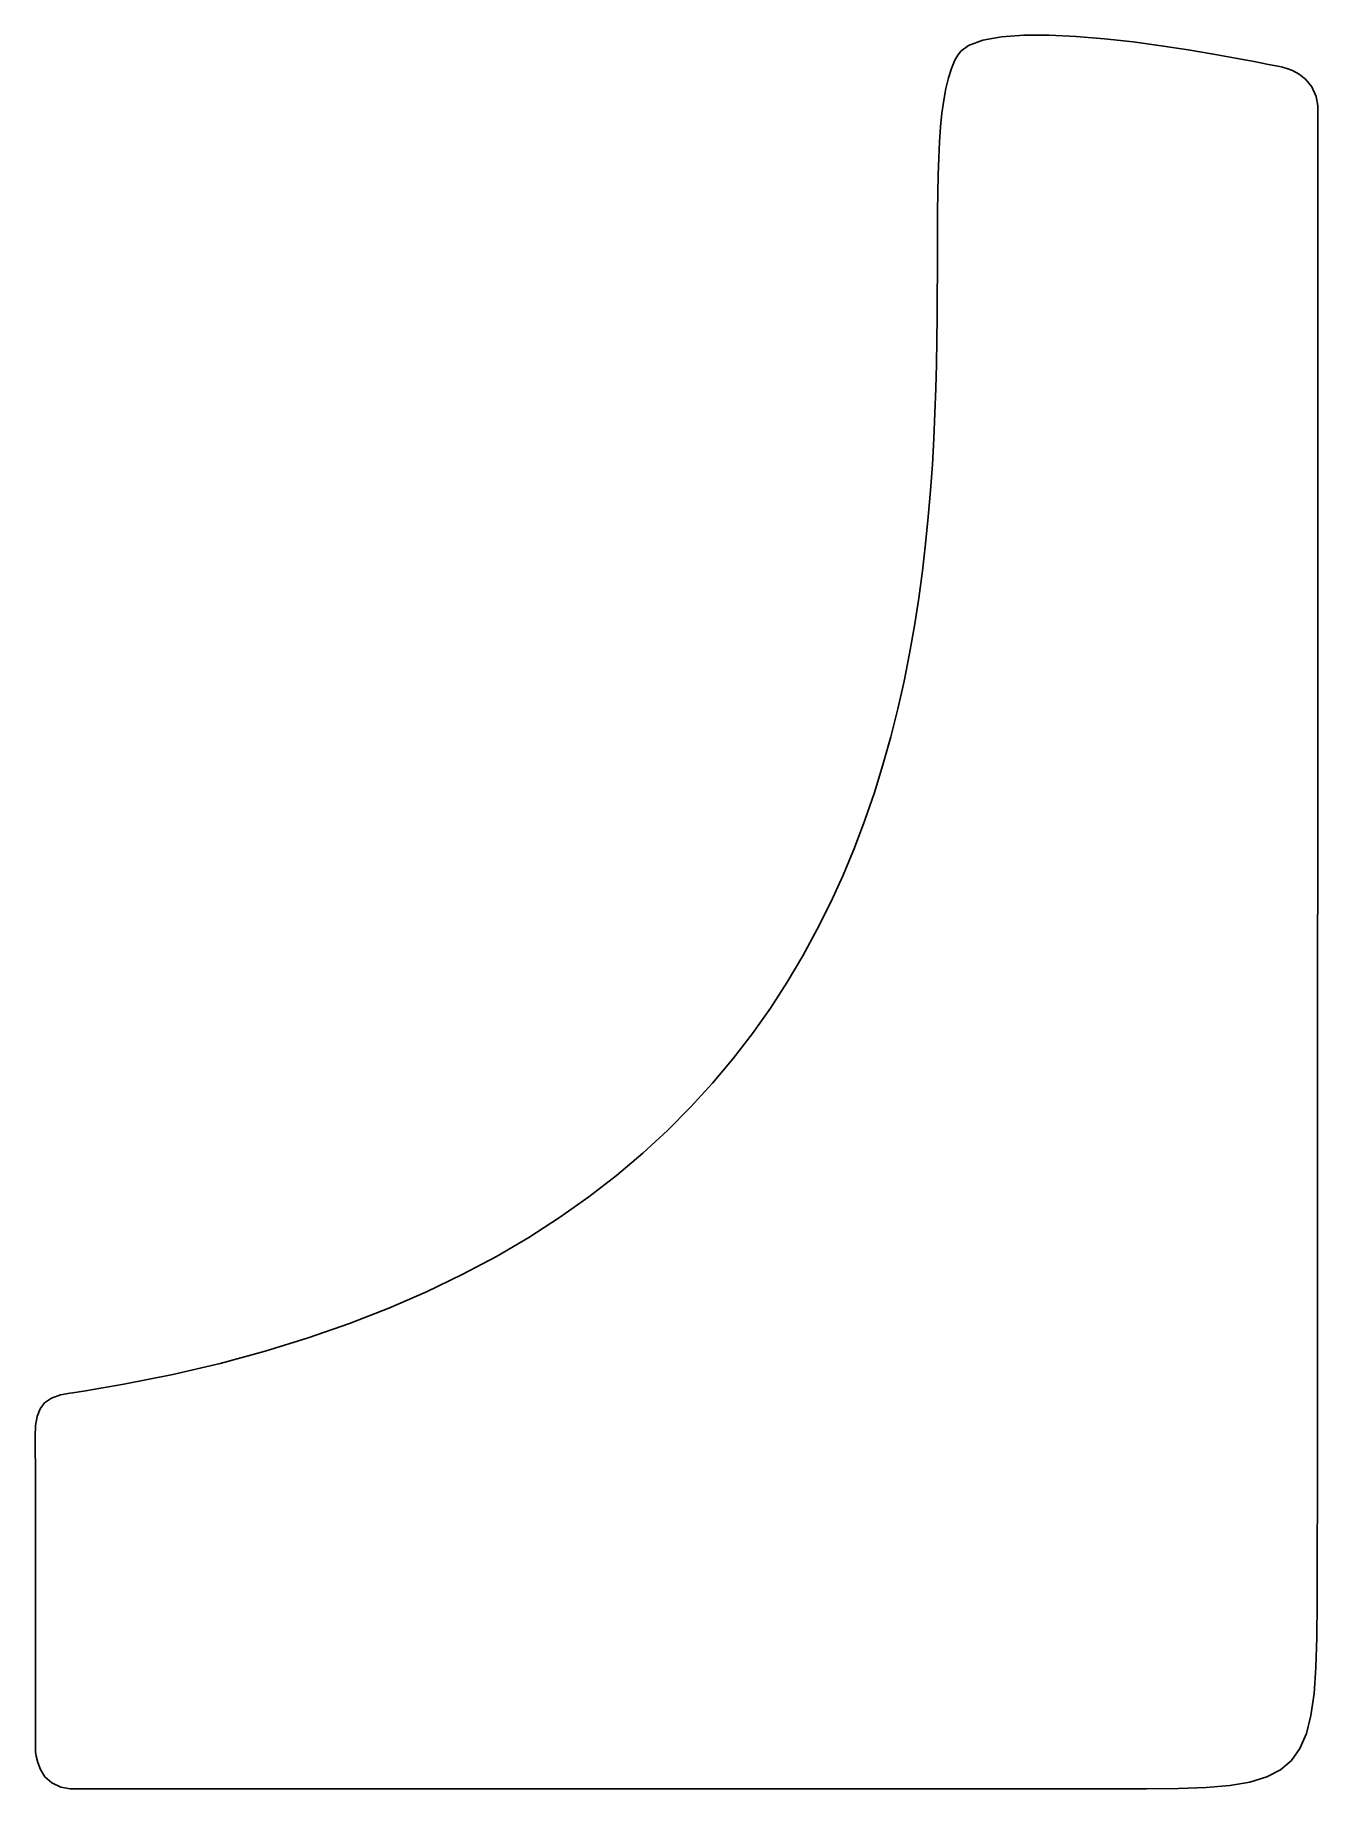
# Model space of a CAD drawing. Extents: x 1 to 341, y 0 to 465.
import ezdxf

# ---------------------------------------------------------------- set-up
doc = ezdxf.new("R2010")
doc.units = 0
doc.layers.get('0').update_dxf_attribs({"linetype": 'CONTINUOUS'})

msp = doc.modelspace()

# ---------------------------------------------------------------- linework, layer by layer
at = {"color": 0}
for p, q in [((262.763, 465.046), (256.837, 464.626)), ((269.419, 465.049), (262.763, 465.046)), ((276.597, 464.7), (269.419, 465.049)), ((246, 460.812), (245.546, 460.177)), ((248.018, 462.259), (246, 460.812)), ((251.852, 463.716), (248.018, 462.259)), ((256.837, 464.626), (251.852, 463.716)), ((284.088, 464.065), (276.597, 464.7)), ((291.68, 463.215), (284.088, 464.065)), ((299.165, 462.213), (291.68, 463.215)), ((306.332, 461.126), (299.165, 462.213)), ((312.972, 460.022), (306.332, 461.126)), ((243.509, 456.209), (242.704, 453.722)), ((244.452, 458.364), (243.509, 456.209)), ((245.238, 459.747), (244.452, 458.364)), ((245.546, 460.177), (245.238, 459.747)), ((318.875, 458.971), (312.972, 460.022)), ((323.831, 458.036), (318.875, 458.971)), ((327.631, 457.285), (323.831, 458.036)), ((330.065, 456.784), (327.631, 457.285)), ((330.924, 456.6), (330.065, 456.784)), ((331.337, 456.523), (330.924, 456.6)), ((330.924, 456.6), (330.924, 456.6)), ((330.924, 456.6), (330.924, 456.6)), ((332.428, 456.23), (331.337, 456.523)), ((333.974, 455.641), (332.428, 456.23)), ((335.749, 454.678), (333.974, 455.641)), ((242.704, 453.722), (242.027, 450.917)), ((337.531, 453.263), (335.749, 454.678)), ((339.094, 451.312), (337.531, 453.263)), ((340.216, 448.747), (339.094, 451.312)), ((241.467, 447.802), (241.011, 444.394)), ((242.027, 450.917), (241.467, 447.802)), ((340.661, 446.303), (340.216, 448.747)), ((340.672, 445.488), (340.661, 446.303)), ((241.011, 444.394), (240.648, 440.694)), ((340.68, 445.153), (340.672, 445.488)), ((340.681, 444.14), (340.68, 445.153)), ((340.689, 441.046), (340.681, 444.14)), ((240.648, 440.694), (240.37, 436.721)), ((340.697, 436.316), (340.689, 441.046)), ((240.162, 432.481), (240.013, 427.986)), ((240.37, 436.721), (240.162, 432.481)), ((340.702, 430.047), (340.697, 436.316)), ((240.013, 427.986), (239.915, 423.245)), ((340.705, 422.349), (340.702, 430.047)), ((239.915, 423.245), (239.854, 418.275)), ((340.706, 413.332), (340.705, 422.349)), ((239.854, 418.275), (239.82, 413.082)), ((239.82, 413.082), (239.801, 407.674)), ((340.706, 403.091), (340.706, 413.332)), ((239.801, 407.674), (239.786, 402.068)), ((239.786, 402.068), (239.764, 396.272)), ((340.705, 391.742), (340.706, 403.091)), ((239.764, 396.272), (239.723, 390.292)), ((340.701, 379.388), (340.705, 391.742)), ((239.723, 390.292), (239.653, 384.15)), ((239.653, 384.15), (239.543, 377.846)), ((239.543, 377.846), (239.381, 371.394)), ((340.697, 366.13), (340.701, 379.388)), ((239.381, 371.394), (239.154, 364.807)), ((239.154, 364.807), (238.854, 358.094)), ((340.692, 352.076), (340.697, 366.13)), ((238.854, 358.094), (238.468, 351.269)), ((238.468, 351.269), (237.986, 344.337)), ((340.686, 337.334), (340.692, 352.076)), ((237.986, 344.337), (237.396, 337.312)), ((237.396, 337.312), (236.686, 330.204)), ((340.679, 322.006), (340.686, 337.334)), ((236.686, 330.204), (235.846, 323.024)), ((235.846, 323.024), (234.863, 315.784)), ((340.672, 306.2), (340.679, 322.006)), ((234.863, 315.784), (233.729, 308.493)), ((233.729, 308.493), (232.429, 301.163)), ((340.663, 290.022), (340.672, 306.2)), ((232.429, 301.163), (230.955, 293.805)), ((230.955, 293.805), (229.295, 286.427)), ((340.655, 273.575), (340.663, 290.022)), ((229.295, 286.427), (227.435, 279.042)), ((227.435, 279.042), (225.369, 271.661)), ((225.369, 271.661), (223.081, 264.294)), ((340.645, 256.965), (340.655, 273.575)), ((223.081, 264.294), (220.562, 256.952)), ((220.562, 256.952), (217.8, 249.645)), ((340.636, 240.301), (340.645, 256.965)), ((217.8, 249.645), (214.784, 242.384)), ((214.784, 242.384), (211.504, 235.183)), ((340.626, 223.684), (340.636, 240.301)), ((211.504, 235.183), (207.947, 228.048)), ((207.947, 228.048), (204.103, 220.992)), ((340.618, 207.222), (340.626, 223.684)), ((204.103, 220.992), (199.96, 214.025)), ((199.96, 214.025), (195.506, 207.159)), ((195.506, 207.159), (190.733, 200.404)), ((340.608, 191.022), (340.618, 207.222)), ((190.733, 200.404), (185.626, 193.77)), ((185.626, 193.77), (180.176, 187.269)), ((340.599, 175.186), (340.608, 191.022)), ((180.176, 187.269), (174.371, 180.912)), ((174.371, 180.912), (168.201, 174.708)), ((168.201, 174.708), (161.652, 168.669)), ((340.59, 159.822), (340.599, 175.186)), ((161.652, 168.669), (154.716, 162.806)), ((154.716, 162.806), (147.381, 157.128)), ((340.582, 145.034), (340.59, 159.822)), ((147.381, 157.128), (139.634, 151.649)), ((139.634, 151.649), (131.465, 146.377)), ((131.465, 146.377), (122.863, 141.323)), ((340.574, 130.93), (340.582, 145.034)), ((122.863, 141.323), (113.816, 136.499)), ((113.816, 136.499), (104.313, 131.916)), ((104.313, 131.916), (94.3448, 127.581)), ((340.567, 117.614), (340.574, 130.93)), ((94.3448, 127.581), (83.8976, 123.509)), ((83.8976, 123.509), (72.9601, 119.71)), ((72.9601, 119.71), (61.5227, 116.195)), ((340.56, 105.191), (340.567, 117.614)), ((49.5734, 112.973), (37.1023, 110.054)), ((61.5227, 116.195), (49.5734, 112.973)), ((24.0964, 107.453), (13.9402, 105.694)), ((37.1023, 110.054), (24.0964, 107.453)), ((3.06614, 102.497), (1.84519, 100.903)), ((4.85482, 103.719), (3.06614, 102.497)), ((7.31326, 104.601), (4.85482, 103.719)), ((9.73032, 105.081), (7.31326, 104.601)), ((10.5447, 105.176), (9.73032, 105.081)), ((13.9402, 105.694), (10.5447, 105.176)), ((340.555, 93.7673), (340.56, 105.191)), ((1.08452, 98.9058), (0.684886, 96.4738)), ((1.84519, 100.903), (1.08452, 98.9058)), ((0.538812, 93.5743), (0.534677, 91.0262)), ((0.684886, 96.4738), (0.538812, 93.5743)), ((340.551, 83.4485), (340.555, 93.7673)), ((0.534677, 91.0262), (0.545705, 90.176)), ((0.545705, 90.176), (0.671103, 85.4206)), ((0.671103, 85.4206), (0.671103, 10.4207)), ((340.548, 74.3398), (340.551, 83.4485)), ((340.545, 66.5484), (340.548, 74.3398)), ((340.545, 61.7693), (340.545, 66.5484)), ((340.545, 60.1761), (340.545, 61.7693)), ((340.531, 49.615), (340.545, 57.5359)), ((340.545, 57.5359), (340.545, 60.1761)), ((340.438, 40.3722), (340.531, 49.615)), ((340.181, 32.3591), (340.438, 40.3722)), ((339.685, 25.4896), (340.181, 32.3591)), ((338.865, 19.6742), (339.685, 25.4896)), ((337.644, 14.8249), (338.865, 19.6742)), ((335.938, 10.8562), (337.644, 14.8249)), ((0.671103, 10.4207), (0.671103, 10.4207)), ((0.671103, 10.4207), (0.694531, 9.98114)), ((0.694531, 9.98114), (0.844737, 8.82082)), ((333.67, 7.67704), (335.938, 10.8562)), ((0.844737, 8.82082), (1.23059, 7.17959)), ((1.23059, 7.17959), (1.96784, 5.29855)), ((1.96784, 5.29855), (3.16811, 3.41891)), ((327.116, 3.34174), (330.755, 5.2021)), ((330.755, 5.2021), (333.67, 7.67704)), ((3.16811, 3.41891), (4.94302, 1.77767)), ((4.94302, 1.77767), (7.40696, 0.617361)), ((7.40696, 0.617361), (9.85435, 0.176389)), ((9.85435, 0.176389), (10.6715, 0.176389)), ((10.6715, 0.176389), (11.078, 0.176389)), ((11.078, 0.176389), (12.3004, 0.176389)), ((12.3004, 0.176389), (15.2797, 0.176389)), ((15.2797, 0.176389), (19.5158, 0.176389)), ((19.5158, 0.176389), (24.9218, 0.176389)), ((24.9218, 0.176389), (31.4069, 0.176389)), ((31.4069, 0.176389), (38.88, 0.176389)), ((38.88, 0.176389), (47.2514, 0.176389)), ((47.2514, 0.176389), (56.4321, 0.176389)), ((56.4321, 0.176389), (66.3317, 0.176389)), ((66.3317, 0.176389), (76.86, 0.176389)), ((76.86, 0.176389), (87.9285, 0.176389)), ((87.9285, 0.176389), (99.4449, 0.176389)), ((99.4449, 0.176389), (111.321, 0.176389)), ((111.321, 0.176389), (123.465, 0.176389)), ((123.465, 0.176389), (135.789, 0.176389)), ((135.789, 0.176389), (148.203, 0.176389)), ((148.203, 0.176389), (160.614, 0.176389)), ((160.614, 0.176389), (172.936, 0.176389)), ((172.936, 0.176389), (185.077, 0.176389)), ((185.077, 0.176389), (196.948, 0.176389)), ((196.948, 0.176389), (208.457, 0.176389)), ((208.457, 0.176389), (219.517, 0.176389)), ((219.517, 0.176389), (230.036, 0.176389)), ((230.036, 0.176389), (239.925, 0.176389)), ((239.925, 0.176389), (249.093, 0.176389)), ((249.093, 0.176389), (257.451, 0.176389)), ((257.451, 0.176389), (264.909, 0.176389)), ((264.909, 0.176389), (271.376, 0.176389)), ((271.376, 0.176389), (276.762, 0.176389)), ((276.762, 0.176389), (280.98, 0.176389)), ((280.98, 0.176389), (283.936, 0.176389)), ((283.936, 0.176389), (285.142, 0.176389)), ((285.142, 0.176389), (285.545, 0.176389)), ((285.545, 0.176389), (287.964, 0.176389)), ((287.964, 0.176389), (295.225, 0.191547)), ((295.225, 0.191547), (303.699, 0.2949)), ((303.699, 0.2949), (311.044, 0.573264)), ((311.044, 0.573264), (317.342, 1.11483)), ((317.342, 1.11483), (322.672, 2.0078)), ((322.672, 2.0078), (327.116, 3.34174))]:
    msp.add_line(p, q, dxfattribs=at)

doc.saveas('drawing.dxf')
